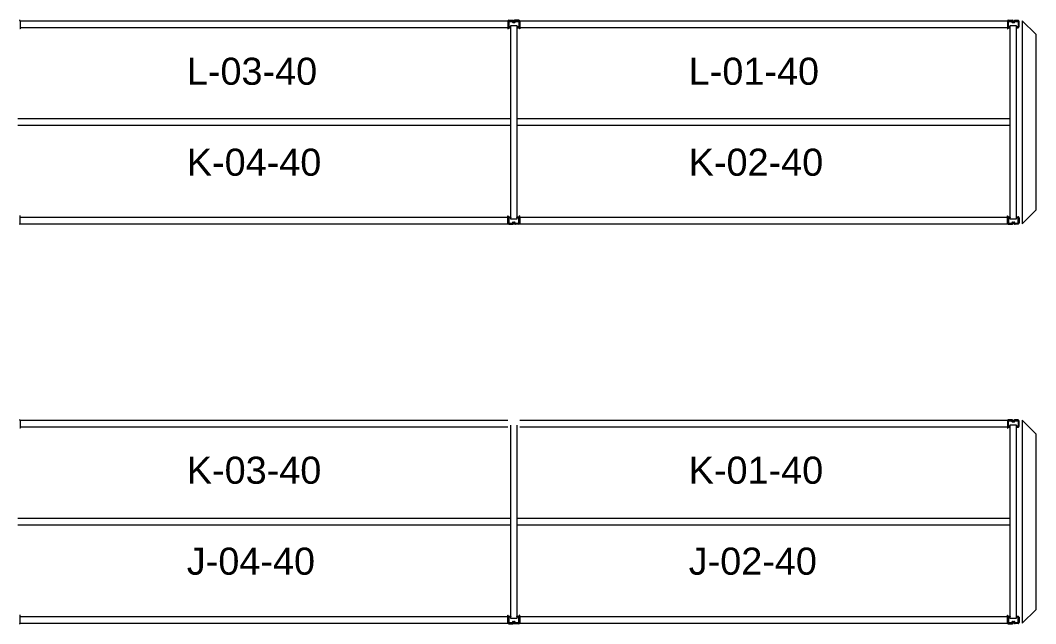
# Model space of a CAD drawing. Header units: inches. Extents: x 2743 to 10591, y -1604 to 5792.
# Drawn here: x 8731.9 to 9032, y 373.6 to 551.8 of the extents above; entities that cross this region are included whole.
import ezdxf

# ---------------------------------------------------------------- set-up
doc = ezdxf.new("R2010")
doc.units = ezdxf.units.IN
doc.header["$LTSCALE"] = 0.1875
doc.header["$MEASUREMENT"] = 0
for name, color, linetype, lineweight in [('22 Dimension', 7, 'Continuous', 5), ('32 Echelle', 160, 'Continuous', 15), ('33 Poutre', 30, 'Continuous', 15), ('37 Protection', 1, 'Continuous', 15)]:
    doc.layers.add(name, color=color, linetype=linetype, lineweight=lineweight)
doc.styles.add('arial', font='')
doc.styles.get('arial').set_extended_font_data('Arial')

msp = doc.modelspace()

# ---------------------------------------------------------------- hatches: boundary and pattern name
at = {"layer": '32 Echelle'}
for points in [[(8876.77285, 549.49574), (8876.77285, 549.68324), (8876.58535, 549.68324)], [(8876.77285, 549.49574), (8876.77285, 549.68324), (8876.58535, 549.68324)], [(8878.77285, 549.49574), (8878.77285, 549.68324), (8878.96035, 549.68324)], [(8878.77285, 549.49574), (8878.77285, 549.68324), (8878.96035, 549.68324)], [(9024.39785, 549.49574), (9024.39785, 549.68324), (9024.21035, 549.68324)], [(9026.39785, 549.49574), (9026.39785, 549.68324), (9026.58535, 549.68324)], [(8876.77285, 493.87074), (8876.77285, 493.68324), (8876.58535, 493.68324)], [(8876.77285, 493.87074), (8876.77285, 493.68324), (8876.58535, 493.68324)], [(8878.77285, 493.87074), (8878.77285, 493.68324), (8878.96035, 493.68324)], [(8878.77285, 493.87074), (8878.77285, 493.68324), (8878.96035, 493.68324)], [(9024.39785, 493.87074), (9024.39785, 493.68324), (9024.21035, 493.68324)], [(9026.39785, 493.87074), (9026.39785, 493.68324), (9026.58535, 493.68324)], [(9024.39785, 431.49574), (9024.39785, 431.68324), (9024.21035, 431.68324)], [(9026.39785, 431.49574), (9026.39785, 431.68324), (9026.58535, 431.68324)], [(8876.77285, 375.87074), (8876.77285, 375.68324), (8876.58535, 375.68324)], [(8876.77285, 375.87074), (8876.77285, 375.68324), (8876.58535, 375.68324)], [(8878.77285, 375.87074), (8878.77285, 375.68324), (8878.96035, 375.68324)], [(8878.77285, 375.87074), (8878.77285, 375.68324), (8878.96035, 375.68324)], [(9024.39785, 375.87074), (9024.39785, 375.68324), (9024.21035, 375.68324)], [(9026.39785, 375.87074), (9026.39785, 375.68324), (9026.58535, 375.68324)]]:
    msp.add_hatch(color=256, dxfattribs=at).paths.add_polyline_path(points)

# ---------------------------------------------------------------- linework, layer by layer
at = {"layer": '22 Dimension'}
for p, q in [((8876.77285, 522.68324), (8731.14785, 522.68324)), ((9024.39785, 522.68324), (8878.77285, 522.68324)), ((8876.77285, 520.68324), (8731.14785, 520.68324)), ((9024.39785, 520.68324), (8878.77285, 520.68324)), ((8876.77285, 404.68324), (8731.14785, 404.68324)), ((8876.77285, 402.68324), (8731.14785, 402.68324)), ((9024.39785, 404.68324), (8878.77285, 404.68324)), ((9024.39785, 402.68324), (8878.77285, 402.68324))]:
    msp.add_line(p, q, dxfattribs=at)
at = {"layer": '32 Echelle', "linetype": 'Continuous', "lineweight": 25}
for p, q in [((8876.14789, 551.49949), (8876.14789, 549.86699)), ((8876.14789, 551.49949), (8876.14789, 549.86699)), ((8876.23789, 549.86699), (8876.23789, 551.49949)), ((8876.23789, 549.86699), (8876.23789, 551.49949)), ((8877.26048, 551.68324), (8876.33164, 551.68324)), ((8877.26048, 551.68324), (8876.33164, 551.68324)), ((8876.33164, 551.59324), (8877.26048, 551.59324)), ((8876.33164, 551.59324), (8877.26048, 551.59324)), ((8876.74789, 549.77324), (8876.33164, 549.77324)), ((8876.74789, 549.77324), (8876.33164, 549.77324)), ((8876.33164, 549.68324), (8876.74789, 549.68324)), ((8876.33164, 549.68324), (8876.74789, 549.68324)), ((8876.74789, 549.68324), (8876.74789, 549.77324)), ((8876.74789, 549.68324), (8876.74789, 549.77324)), ((8877.35013, 551.5269), (8877.39404, 551.38326)), ((8877.35013, 551.5269), (8877.39404, 551.38326)), ((8877.48011, 551.40958), (8877.4362, 551.55321)), ((8877.48011, 551.40958), (8877.4362, 551.55321)), ((8877.97593, 551.34324), (8877.56976, 551.34324)), ((8877.97593, 551.34324), (8877.56976, 551.34324)), ((8877.56976, 551.25324), (8877.97593, 551.25324)), ((8877.56976, 551.25324), (8877.97593, 551.25324)), ((8878.10949, 551.55321), (8878.06558, 551.40958)), ((8878.10949, 551.55321), (8878.06558, 551.40958)), ((8878.15165, 551.38326), (8878.19556, 551.5269)), ((8878.15165, 551.38326), (8878.19556, 551.5269)), ((8879.21405, 551.68324), (8878.28522, 551.68324)), ((8879.21405, 551.68324), (8878.28522, 551.68324)), ((8878.28522, 551.59324), (8879.21405, 551.59324)), ((8878.28522, 551.59324), (8879.21405, 551.59324)), ((8879.21405, 549.77324), (8878.7978, 549.77324)), ((8878.7978, 549.77324), (8878.7978, 549.68324)), ((8879.21405, 549.77324), (8878.7978, 549.77324)), ((8878.7978, 549.77324), (8878.7978, 549.68324)), ((8878.7978, 549.68324), (8879.21405, 549.68324)), ((8878.7978, 549.68324), (8879.21405, 549.68324)), ((8879.3078, 551.49949), (8879.3078, 549.86699)), ((8879.3078, 551.49949), (8879.3078, 549.86699)), ((8879.3978, 549.86699), (8879.3978, 551.49949)), ((8879.3978, 549.86699), (8879.3978, 551.49949)), ((9023.77289, 551.49949), (9023.77289, 549.86699)), ((9023.86289, 549.86699), (9023.86289, 551.49949)), ((9024.88548, 551.68324), (9023.95664, 551.68324)), ((9023.95664, 551.59324), (9024.88548, 551.59324)), ((9024.37289, 549.77324), (9023.95664, 549.77324)), ((9023.95664, 549.68324), (9024.37289, 549.68324)), ((9024.37289, 549.68324), (9024.37289, 549.77324)), ((9024.97513, 551.5269), (9025.01904, 551.38326)), ((9025.10511, 551.40958), (9025.0612, 551.55321)), ((9025.60093, 551.34324), (9025.19476, 551.34324)), ((9025.19476, 551.25324), (9025.60093, 551.25324)), ((9025.73449, 551.55321), (9025.69058, 551.40958)), ((9025.77665, 551.38326), (9025.82056, 551.5269)), ((9026.83905, 551.68324), (9025.91022, 551.68324)), ((9025.91022, 551.59324), (9026.83905, 551.59324)), ((9026.83905, 549.77324), (9026.4228, 549.77324)), ((9026.4228, 549.77324), (9026.4228, 549.68324)), ((9026.4228, 549.68324), (9026.83905, 549.68324)), ((9026.9328, 551.49949), (9026.9328, 549.86699)), ((9027.0228, 549.86699), (9027.0228, 551.49949)), ((8876.14789, 491.86699), (8876.14789, 493.49949)), ((8876.14789, 491.86699), (8876.14789, 493.49949)), ((8876.23789, 493.49949), (8876.23789, 491.86699)), ((8876.23789, 493.49949), (8876.23789, 491.86699)), ((8876.33164, 493.68324), (8876.74789, 493.68324)), ((8876.33164, 493.68324), (8876.74789, 493.68324)), ((8876.74789, 493.59324), (8876.33164, 493.59324)), ((8876.74789, 493.59324), (8876.33164, 493.59324)), ((8876.74789, 493.68324), (8876.74789, 493.59324)), ((8876.74789, 493.68324), (8876.74789, 493.59324)), ((8878.7978, 493.68324), (8879.21405, 493.68324)), ((8878.7978, 493.59324), (8878.7978, 493.68324)), ((8878.7978, 493.68324), (8879.21405, 493.68324)), ((8878.7978, 493.59324), (8878.7978, 493.68324)), ((8879.21405, 493.59324), (8878.7978, 493.59324)), ((8879.21405, 493.59324), (8878.7978, 493.59324)), ((8879.3078, 491.86699), (8879.3078, 493.49949)), ((8879.3078, 491.86699), (8879.3078, 493.49949)), ((8879.3978, 493.49949), (8879.3978, 491.86699)), ((8879.3978, 493.49949), (8879.3978, 491.86699)), ((9023.77289, 491.86699), (9023.77289, 493.49949)), ((9023.86289, 493.49949), (9023.86289, 491.86699)), ((9023.95664, 493.68324), (9024.37289, 493.68324)), ((9024.37289, 493.59324), (9023.95664, 493.59324)), ((9024.37289, 493.68324), (9024.37289, 493.59324)), ((9026.4228, 493.68324), (9026.83905, 493.68324)), ((9026.4228, 493.59324), (9026.4228, 493.68324)), ((9026.83905, 493.59324), (9026.4228, 493.59324)), ((9026.9328, 491.86699), (9026.9328, 493.49949)), ((9027.0228, 493.49949), (9027.0228, 491.86699)), ((8876.33164, 491.77324), (8877.26048, 491.77324)), ((8876.33164, 491.77324), (8877.26048, 491.77324)), ((8877.26048, 491.68324), (8876.33164, 491.68324)), ((8877.26048, 491.68324), (8876.33164, 491.68324)), ((8877.35013, 491.83958), (8877.39404, 491.98321)), ((8877.35013, 491.83958), (8877.39404, 491.98321)), ((8877.48011, 491.9569), (8877.4362, 491.81326)), ((8877.48011, 491.9569), (8877.4362, 491.81326)), ((8877.56976, 492.11324), (8877.97593, 492.11324)), ((8877.56976, 492.11324), (8877.97593, 492.11324)), ((8877.97593, 492.02324), (8877.56976, 492.02324)), ((8877.97593, 492.02324), (8877.56976, 492.02324)), ((8878.10949, 491.81326), (8878.06558, 491.9569)), ((8878.10949, 491.81326), (8878.06558, 491.9569)), ((8878.15165, 491.98321), (8878.19556, 491.83958)), ((8878.15165, 491.98321), (8878.19556, 491.83958)), ((8878.28522, 491.77324), (8879.21405, 491.77324)), ((8878.28522, 491.77324), (8879.21405, 491.77324)), ((8879.21405, 491.68324), (8878.28522, 491.68324)), ((8879.21405, 491.68324), (8878.28522, 491.68324)), ((9023.95664, 491.77324), (9024.88548, 491.77324)), ((9024.88548, 491.68324), (9023.95664, 491.68324)), ((9024.97513, 491.83958), (9025.01904, 491.98321)), ((9025.10511, 491.9569), (9025.0612, 491.81326)), ((9025.19476, 492.11324), (9025.60093, 492.11324)), ((9025.60093, 492.02324), (9025.19476, 492.02324)), ((9025.73449, 491.81326), (9025.69058, 491.9569)), ((9025.77665, 491.98321), (9025.82056, 491.83958)), ((9025.91022, 491.77324), (9026.83905, 491.77324)), ((9026.83905, 491.68324), (9025.91022, 491.68324)), ((9023.77289, 433.49949), (9023.77289, 431.86699)), ((9023.86289, 431.86699), (9023.86289, 433.49949)), ((9024.88548, 433.68324), (9023.95664, 433.68324)), ((9023.95664, 433.59324), (9024.88548, 433.59324)), ((9024.97513, 433.5269), (9025.01904, 433.38326)), ((9025.10511, 433.40958), (9025.0612, 433.55321)), ((9025.60093, 433.34324), (9025.19476, 433.34324)), ((9025.19476, 433.25324), (9025.60093, 433.25324)), ((9025.73449, 433.55321), (9025.69058, 433.40958)), ((9025.77665, 433.38326), (9025.82056, 433.5269)), ((9026.83905, 433.68324), (9025.91022, 433.68324)), ((9025.91022, 433.59324), (9026.83905, 433.59324)), ((9026.9328, 433.49949), (9026.9328, 431.86699)), ((9027.0228, 431.86699), (9027.0228, 433.49949)), ((9024.37289, 431.77324), (9023.95664, 431.77324)), ((9023.95664, 431.68324), (9024.37289, 431.68324)), ((9024.37289, 431.68324), (9024.37289, 431.77324)), ((9026.83905, 431.77324), (9026.4228, 431.77324)), ((9026.4228, 431.77324), (9026.4228, 431.68324)), ((9026.4228, 431.68324), (9026.83905, 431.68324)), ((8876.14789, 373.86699), (8876.14789, 375.49949)), ((8876.14789, 373.86699), (8876.14789, 375.49949)), ((8876.23789, 375.49949), (8876.23789, 373.86699)), ((8876.23789, 375.49949), (8876.23789, 373.86699)), ((8876.33164, 375.68324), (8876.74789, 375.68324)), ((8876.33164, 375.68324), (8876.74789, 375.68324)), ((8876.74789, 375.59324), (8876.33164, 375.59324)), ((8876.74789, 375.59324), (8876.33164, 375.59324)), ((8876.74789, 375.68324), (8876.74789, 375.59324)), ((8876.74789, 375.68324), (8876.74789, 375.59324)), ((8878.7978, 375.68324), (8879.21405, 375.68324)), ((8878.7978, 375.59324), (8878.7978, 375.68324)), ((8878.7978, 375.68324), (8879.21405, 375.68324)), ((8878.7978, 375.59324), (8878.7978, 375.68324)), ((8879.21405, 375.59324), (8878.7978, 375.59324)), ((8879.21405, 375.59324), (8878.7978, 375.59324)), ((8879.3078, 373.86699), (8879.3078, 375.49949)), ((8879.3078, 373.86699), (8879.3078, 375.49949)), ((8879.3978, 375.49949), (8879.3978, 373.86699)), ((8879.3978, 375.49949), (8879.3978, 373.86699)), ((9023.77289, 373.86699), (9023.77289, 375.49949)), ((9023.86289, 375.49949), (9023.86289, 373.86699)), ((9023.95664, 375.68324), (9024.37289, 375.68324)), ((9024.37289, 375.59324), (9023.95664, 375.59324)), ((9024.37289, 375.68324), (9024.37289, 375.59324)), ((9026.4228, 375.68324), (9026.83905, 375.68324)), ((9026.4228, 375.59324), (9026.4228, 375.68324)), ((9026.83905, 375.59324), (9026.4228, 375.59324)), ((9026.9328, 373.86699), (9026.9328, 375.49949)), ((9027.0228, 375.49949), (9027.0228, 373.86699)), ((8876.33164, 373.77324), (8877.26048, 373.77324)), ((8876.33164, 373.77324), (8877.26048, 373.77324)), ((8877.26048, 373.68324), (8876.33164, 373.68324)), ((8877.26048, 373.68324), (8876.33164, 373.68324)), ((8877.35013, 373.83958), (8877.39404, 373.98321)), ((8877.35013, 373.83958), (8877.39404, 373.98321)), ((8877.48011, 373.9569), (8877.4362, 373.81326)), ((8877.48011, 373.9569), (8877.4362, 373.81326)), ((8877.56976, 374.11324), (8877.97593, 374.11324)), ((8877.56976, 374.11324), (8877.97593, 374.11324)), ((8877.97593, 374.02324), (8877.56976, 374.02324)), ((8877.97593, 374.02324), (8877.56976, 374.02324)), ((8878.10949, 373.81326), (8878.06558, 373.9569)), ((8878.10949, 373.81326), (8878.06558, 373.9569)), ((8878.15165, 373.98321), (8878.19556, 373.83958)), ((8878.15165, 373.98321), (8878.19556, 373.83958)), ((8878.28522, 373.77324), (8879.21405, 373.77324)), ((8878.28522, 373.77324), (8879.21405, 373.77324)), ((8879.21405, 373.68324), (8878.28522, 373.68324)), ((8879.21405, 373.68324), (8878.28522, 373.68324)), ((9023.95664, 373.77324), (9024.88548, 373.77324)), ((9024.88548, 373.68324), (9023.95664, 373.68324)), ((9024.97513, 373.83958), (9025.01904, 373.98321)), ((9025.10511, 373.9569), (9025.0612, 373.81326)), ((9025.19476, 374.11324), (9025.60093, 374.11324)), ((9025.60093, 374.02324), (9025.19476, 374.02324)), ((9025.73449, 373.81326), (9025.69058, 373.9569)), ((9025.77665, 373.98321), (9025.82056, 373.83958)), ((9025.91022, 373.77324), (9026.83905, 373.77324)), ((9026.83905, 373.68324), (9025.91022, 373.68324))]:
    msp.add_line(p, q, dxfattribs=at)
at = {"layer": '32 Echelle'}
for p, q in [((8876.77285, 549.68324), (8876.58535, 549.68324)), ((8876.77285, 549.49574), (8876.58535, 549.68324)), ((8876.77285, 549.68324), (8876.58535, 549.68324)), ((8876.77285, 549.49574), (8876.58535, 549.68324)), ((8878.77285, 550.18324), (8876.77285, 550.18324)), ((8876.77285, 550.18324), (8876.77285, 493.18324)), ((8878.77285, 550.18324), (8876.77285, 550.18324)), ((8876.77285, 550.18324), (8876.77285, 493.18324)), ((8876.77285, 549.49574), (8876.77285, 549.68324)), ((8876.77285, 549.49574), (8876.77285, 549.68324)), ((8878.77285, 493.18324), (8878.77285, 550.18324)), ((8878.77285, 493.18324), (8878.77285, 550.18324)), ((8878.77285, 549.68324), (8878.96035, 549.68324)), ((8878.77285, 549.49574), (8878.77285, 549.68324)), ((8878.77285, 549.49574), (8878.96035, 549.68324)), ((8878.77285, 549.68324), (8878.96035, 549.68324)), ((8878.77285, 549.49574), (8878.77285, 549.68324)), ((8878.77285, 549.49574), (8878.96035, 549.68324)), ((9024.39785, 549.68324), (9024.21035, 549.68324)), ((9024.39785, 549.49574), (9024.21035, 549.68324)), ((9026.39785, 550.18324), (9024.39785, 550.18324)), ((9024.39785, 550.18324), (9024.39785, 493.18324)), ((9024.39785, 549.49574), (9024.39785, 549.68324)), ((9026.39785, 493.18324), (9026.39785, 550.18324)), ((9026.39785, 549.68324), (9026.58535, 549.68324)), ((9026.39785, 549.49574), (9026.39785, 549.68324)), ((9026.39785, 549.49574), (9026.58535, 549.68324)), ((8876.77285, 493.87074), (8876.58535, 493.68324)), ((8876.77285, 493.87074), (8876.58535, 493.68324)), ((8876.77285, 493.68324), (8876.58535, 493.68324)), ((8876.77285, 493.68324), (8876.58535, 493.68324)), ((8876.77285, 493.87074), (8876.77285, 493.68324)), ((8876.77285, 493.87074), (8876.77285, 493.68324)), ((8876.77285, 493.18324), (8878.77285, 493.18324)), ((8876.77285, 493.18324), (8878.77285, 493.18324)), ((8878.77285, 493.87074), (8878.77285, 493.68324)), ((8878.77285, 493.87074), (8878.96035, 493.68324)), ((8878.77285, 493.87074), (8878.77285, 493.68324)), ((8878.77285, 493.87074), (8878.96035, 493.68324)), ((8878.77285, 493.68324), (8878.96035, 493.68324)), ((8878.77285, 493.68324), (8878.96035, 493.68324)), ((9024.39785, 493.87074), (9024.21035, 493.68324)), ((9024.39785, 493.68324), (9024.21035, 493.68324)), ((9024.39785, 493.87074), (9024.39785, 493.68324)), ((9024.39785, 493.18324), (9026.39785, 493.18324)), ((9026.39785, 493.87074), (9026.39785, 493.68324)), ((9026.39785, 493.87074), (9026.58535, 493.68324)), ((9026.39785, 493.68324), (9026.58535, 493.68324)), ((8876.77285, 432.18324), (8876.77285, 375.18324)), ((8876.77285, 432.18324), (8876.77285, 375.18324)), ((8878.77285, 375.18324), (8878.77285, 432.18324)), ((8878.77285, 375.18324), (8878.77285, 432.18324)), ((9024.39785, 431.68324), (9024.21035, 431.68324)), ((9024.39785, 431.49574), (9024.21035, 431.68324)), ((9026.39785, 432.18324), (9024.39785, 432.18324)), ((9024.39785, 432.18324), (9024.39785, 375.18324)), ((9024.39785, 431.49574), (9024.39785, 431.68324)), ((9026.39785, 375.18324), (9026.39785, 432.18324)), ((9026.39785, 431.68324), (9026.58535, 431.68324)), ((9026.39785, 431.49574), (9026.39785, 431.68324)), ((9026.39785, 431.49574), (9026.58535, 431.68324)), ((8876.77285, 375.87074), (8876.58535, 375.68324)), ((8876.77285, 375.87074), (8876.58535, 375.68324)), ((8876.77285, 375.68324), (8876.58535, 375.68324)), ((8876.77285, 375.68324), (8876.58535, 375.68324)), ((8876.77285, 375.87074), (8876.77285, 375.68324)), ((8876.77285, 375.87074), (8876.77285, 375.68324)), ((8876.77285, 375.18324), (8878.77285, 375.18324)), ((8876.77285, 375.18324), (8878.77285, 375.18324)), ((8878.77285, 375.87074), (8878.77285, 375.68324)), ((8878.77285, 375.87074), (8878.96035, 375.68324)), ((8878.77285, 375.87074), (8878.77285, 375.68324)), ((8878.77285, 375.87074), (8878.96035, 375.68324)), ((8878.77285, 375.68324), (8878.96035, 375.68324)), ((8878.77285, 375.68324), (8878.96035, 375.68324)), ((9024.39785, 375.87074), (9024.21035, 375.68324)), ((9024.39785, 375.68324), (9024.21035, 375.68324)), ((9024.39785, 375.87074), (9024.39785, 375.68324)), ((9024.39785, 375.18324), (9026.39785, 375.18324)), ((9026.39785, 375.87074), (9026.39785, 375.68324)), ((9026.39785, 375.87074), (9026.58535, 375.68324)), ((9026.39785, 375.68324), (9026.58535, 375.68324))]:
    msp.add_line(p, q, dxfattribs=at)
at = {"layer": '32 Echelle', "linetype": 'Continuous', "lineweight": 25}
for centre, radius, start, end in [((8876.33164, 551.49949), 0.18375, 90, 180), ((8876.33164, 551.49949), 0.18375, 90, 180), ((8876.33164, 549.86699), 0.18375, 180, 270), ((8876.33164, 549.86699), 0.18375, 180, 270), ((8876.33164, 551.49949), 0.09375, 90, 180), ((8876.33164, 551.49949), 0.09375, 90, 180), ((8876.33164, 549.86699), 0.09375, 180, 270), ((8876.33164, 549.86699), 0.09375, 180, 270), ((8877.26048, 551.49949), 0.18375, 17, 90), ((8877.26048, 551.49949), 0.18375, 17, 90), ((8877.26048, 551.49949), 0.09375, 17, 90), ((8877.26048, 551.49949), 0.09375, 17, 90), ((8877.56976, 551.43699), 0.18375, 197, 270), ((8877.56976, 551.43699), 0.18375, 197, 270), ((8877.56976, 551.43699), 0.09375, 197, 270), ((8877.56976, 551.43699), 0.09375, 197, 270), ((8877.97593, 551.43699), 0.09375, 270, 343), ((8877.97593, 551.43699), 0.09375, 270, 343), ((8877.97593, 551.43699), 0.18375, 270, 343), ((8877.97593, 551.43699), 0.18375, 270, 343), ((8878.28522, 551.49949), 0.18375, 90, 163), ((8878.28522, 551.49949), 0.18375, 90, 163), ((8878.28522, 551.49949), 0.09375, 90, 163), ((8878.28522, 551.49949), 0.09375, 90, 163), ((8879.21405, 551.49949), 0.18375, 0, 90), ((8879.21405, 551.49949), 0.18375, 0, 90), ((8879.21405, 551.49949), 0.09375, 0, 90), ((8879.21405, 551.49949), 0.09375, 0, 90), ((8879.21405, 549.86699), 0.09375, 270, 0), ((8879.21405, 549.86699), 0.18375, 270, 0), ((8879.21405, 549.86699), 0.09375, 270, 0), ((8879.21405, 549.86699), 0.18375, 270, 0), ((9023.95664, 551.49949), 0.18375, 90, 180), ((9023.95664, 549.86699), 0.18375, 180, 270), ((9023.95664, 551.49949), 0.09375, 90, 180), ((9023.95664, 549.86699), 0.09375, 180, 270), ((9024.88548, 551.49949), 0.18375, 17, 90), ((9024.88548, 551.49949), 0.09375, 17, 90), ((9025.19476, 551.43699), 0.18375, 197, 270), ((9025.19476, 551.43699), 0.09375, 197, 270), ((9025.60093, 551.43699), 0.09375, 270, 343), ((9025.60093, 551.43699), 0.18375, 270, 343), ((9025.91022, 551.49949), 0.18375, 90, 163), ((9025.91022, 551.49949), 0.09375, 90, 163), ((9026.83905, 551.49949), 0.18375, 0, 90), ((9026.83905, 551.49949), 0.09375, 0, 90), ((9026.83905, 549.86699), 0.09375, 270, 0), ((9026.83905, 549.86699), 0.18375, 270, 0), ((8876.33164, 493.49949), 0.18375, 90, 180), ((8876.33164, 493.49949), 0.18375, 90, 180), ((8876.33164, 493.49949), 0.09375, 90, 180), ((8876.33164, 493.49949), 0.09375, 90, 180), ((8879.21405, 493.49949), 0.18375, 0, 90), ((8879.21405, 493.49949), 0.18375, 0, 90), ((8879.21405, 493.49949), 0.09375, 0, 90), ((8879.21405, 493.49949), 0.09375, 0, 90), ((9023.95664, 493.49949), 0.18375, 90, 180), ((9023.95664, 493.49949), 0.09375, 90, 180), ((9026.83905, 493.49949), 0.18375, 0, 90), ((9026.83905, 493.49949), 0.09375, 0, 90), ((8876.33164, 491.86699), 0.18375, 180, 270), ((8876.33164, 491.86699), 0.18375, 180, 270), ((8876.33164, 491.86699), 0.09375, 180, 270), ((8876.33164, 491.86699), 0.09375, 180, 270), ((8877.26048, 491.86699), 0.09375, 270, 343), ((8877.26048, 491.86699), 0.09375, 270, 343), ((8877.26048, 491.86699), 0.18375, 270, 343), ((8877.26048, 491.86699), 0.18375, 270, 343), ((8877.56976, 491.92949), 0.18375, 90, 163), ((8877.56976, 491.92949), 0.18375, 90, 163), ((8877.56976, 491.92949), 0.09375, 90, 163), ((8877.56976, 491.92949), 0.09375, 90, 163), ((8877.97593, 491.92949), 0.18375, 17, 90), ((8877.97593, 491.92949), 0.18375, 17, 90), ((8877.97593, 491.92949), 0.09375, 17, 90), ((8877.97593, 491.92949), 0.09375, 17, 90), ((8878.28522, 491.86699), 0.18375, 197, 270), ((8878.28522, 491.86699), 0.18375, 197, 270), ((8878.28522, 491.86699), 0.09375, 197, 270), ((8878.28522, 491.86699), 0.09375, 197, 270), ((8879.21405, 491.86699), 0.09375, 270, 0), ((8879.21405, 491.86699), 0.18375, 270, 0), ((8879.21405, 491.86699), 0.09375, 270, 0), ((8879.21405, 491.86699), 0.18375, 270, 0), ((9023.95664, 491.86699), 0.18375, 180, 270), ((9023.95664, 491.86699), 0.09375, 180, 270), ((9024.88548, 491.86699), 0.09375, 270, 343), ((9024.88548, 491.86699), 0.18375, 270, 343), ((9025.19476, 491.92949), 0.18375, 90, 163), ((9025.19476, 491.92949), 0.09375, 90, 163), ((9025.60093, 491.92949), 0.18375, 17, 90), ((9025.60093, 491.92949), 0.09375, 17, 90), ((9025.91022, 491.86699), 0.18375, 197, 270), ((9025.91022, 491.86699), 0.09375, 197, 270), ((9026.83905, 491.86699), 0.09375, 270, 0), ((9026.83905, 491.86699), 0.18375, 270, 0), ((9023.95664, 433.49949), 0.18375, 90, 180), ((9023.95664, 433.49949), 0.09375, 90, 180), ((9024.88548, 433.49949), 0.18375, 17, 90), ((9024.88548, 433.49949), 0.09375, 17, 90), ((9025.19476, 433.43699), 0.18375, 197, 270), ((9025.19476, 433.43699), 0.09375, 197, 270), ((9025.60093, 433.43699), 0.09375, 270, 343), ((9025.60093, 433.43699), 0.18375, 270, 343), ((9025.91022, 433.49949), 0.18375, 90, 163), ((9025.91022, 433.49949), 0.09375, 90, 163), ((9026.83905, 433.49949), 0.18375, 0, 90), ((9026.83905, 433.49949), 0.09375, 0, 90), ((9023.95664, 431.86699), 0.18375, 180, 270), ((9023.95664, 431.86699), 0.09375, 180, 270), ((9026.83905, 431.86699), 0.09375, 270, 0), ((9026.83905, 431.86699), 0.18375, 270, 0), ((8876.33164, 375.49949), 0.18375, 90, 180), ((8876.33164, 375.49949), 0.18375, 90, 180), ((8876.33164, 375.49949), 0.09375, 90, 180), ((8876.33164, 375.49949), 0.09375, 90, 180), ((8879.21405, 375.49949), 0.18375, 0, 90), ((8879.21405, 375.49949), 0.18375, 0, 90), ((8879.21405, 375.49949), 0.09375, 0, 90), ((8879.21405, 375.49949), 0.09375, 0, 90), ((9023.95664, 375.49949), 0.18375, 90, 180), ((9023.95664, 375.49949), 0.09375, 90, 180), ((9026.83905, 375.49949), 0.18375, 0, 90), ((9026.83905, 375.49949), 0.09375, 0, 90), ((8876.33164, 373.86699), 0.18375, 180, 270), ((8876.33164, 373.86699), 0.18375, 180, 270), ((8876.33164, 373.86699), 0.09375, 180, 270), ((8876.33164, 373.86699), 0.09375, 180, 270), ((8877.26048, 373.86699), 0.09375, 270, 343), ((8877.26048, 373.86699), 0.09375, 270, 343), ((8877.26048, 373.86699), 0.18375, 270, 343), ((8877.26048, 373.86699), 0.18375, 270, 343), ((8877.56976, 373.92949), 0.18375, 90, 163), ((8877.56976, 373.92949), 0.18375, 90, 163), ((8877.56976, 373.92949), 0.09375, 90, 163), ((8877.56976, 373.92949), 0.09375, 90, 163), ((8877.97593, 373.92949), 0.18375, 17, 90), ((8877.97593, 373.92949), 0.18375, 17, 90), ((8877.97593, 373.92949), 0.09375, 17, 90), ((8877.97593, 373.92949), 0.09375, 17, 90), ((8878.28522, 373.86699), 0.18375, 197, 270), ((8878.28522, 373.86699), 0.18375, 197, 270), ((8878.28522, 373.86699), 0.09375, 197, 270), ((8878.28522, 373.86699), 0.09375, 197, 270), ((8879.21405, 373.86699), 0.09375, 270, 0), ((8879.21405, 373.86699), 0.18375, 270, 0), ((8879.21405, 373.86699), 0.09375, 270, 0), ((8879.21405, 373.86699), 0.18375, 270, 0), ((9023.95664, 373.86699), 0.18375, 180, 270), ((9023.95664, 373.86699), 0.09375, 180, 270), ((9024.88548, 373.86699), 0.09375, 270, 343), ((9024.88548, 373.86699), 0.18375, 270, 343), ((9025.19476, 373.92949), 0.18375, 90, 163), ((9025.19476, 373.92949), 0.09375, 90, 163), ((9025.60093, 373.92949), 0.18375, 17, 90), ((9025.60093, 373.92949), 0.09375, 17, 90), ((9025.91022, 373.86699), 0.18375, 197, 270), ((9025.91022, 373.86699), 0.09375, 197, 270), ((9026.83905, 373.86699), 0.09375, 270, 0), ((9026.83905, 373.86699), 0.18375, 270, 0)]:
    msp.add_arc(centre, radius, start, end, dxfattribs=at)
at = {"layer": '33 Poutre'}
for p, q in [((8731.89785, 549.30224), (8731.77885, 549.30224)), ((8731.89785, 551.68324), (8876.02285, 551.68324)), ((8731.89785, 551.68324), (8731.89785, 549.68324)), ((8731.89785, 551.55824), (8731.89785, 549.30224)), ((8731.89785, 549.68324), (8876.02285, 549.68324)), ((8876.02285, 551.68324), (8876.02285, 549.68324)), ((8876.02285, 551.55824), (8876.02285, 549.30224)), ((8876.02285, 549.30224), (8876.14185, 549.30224)), ((8876.14185, 551.55824), (8876.14185, 549.30224)), ((8876.26685, 551.80224), (8877.52885, 551.80224)), ((8877.52885, 551.68324), (8876.26685, 551.68324)), ((8877.65385, 551.34324), (8877.65385, 551.55824)), ((8877.65385, 551.34324), (8877.77285, 551.34324)), ((8877.77285, 551.34324), (8877.77285, 551.55824)), ((8877.77285, 551.34324), (8877.77285, 551.55824)), ((8877.89185, 551.34324), (8877.77285, 551.34324)), ((8877.89185, 551.34324), (8877.89185, 551.55824)), ((8879.27885, 551.80224), (8878.01685, 551.80224)), ((8878.01685, 551.68324), (8879.27885, 551.68324)), ((8879.40385, 551.55824), (8879.40385, 549.30224)), ((8879.52285, 549.30224), (8879.40385, 549.30224)), ((8879.52285, 551.68324), (9023.64785, 551.68324)), ((8879.52285, 551.68324), (8879.52285, 549.68324)), ((8879.52285, 551.55824), (8879.52285, 549.30224)), ((8879.52285, 549.68324), (9023.64785, 549.68324)), ((9023.64785, 551.68324), (9023.64785, 549.68324)), ((9023.64785, 551.55824), (9023.64785, 549.30224)), ((9023.64785, 549.30224), (9023.76685, 549.30224)), ((9023.76685, 551.55824), (9023.76685, 549.30224)), ((9023.89185, 551.80224), (9025.15385, 551.80224)), ((9025.15385, 551.68324), (9023.89185, 551.68324)), ((9025.27885, 551.34324), (9025.27885, 551.55824)), ((9025.27885, 551.34324), (9025.39785, 551.34324)), ((9025.39785, 551.34324), (9025.39785, 551.55824)), ((8731.89785, 494.06424), (8731.77885, 494.06424)), ((8731.89785, 491.80824), (8731.89785, 494.06424)), ((8731.89785, 493.68324), (8876.02285, 493.68324)), ((8731.89785, 491.68324), (8731.89785, 493.68324)), ((8876.02285, 491.80824), (8876.02285, 494.06424)), ((8876.02285, 494.06424), (8876.14185, 494.06424)), ((8876.02285, 491.68324), (8876.02285, 493.68324)), ((8876.14185, 491.80824), (8876.14185, 494.06424)), ((8879.52285, 494.06424), (8879.40385, 494.06424)), ((8879.40385, 491.80824), (8879.40385, 494.06424)), ((8879.52285, 491.80824), (8879.52285, 494.06424)), ((8879.52285, 493.68324), (9023.64785, 493.68324)), ((8879.52285, 491.68324), (8879.52285, 493.68324)), ((9023.64785, 491.80824), (9023.64785, 494.06424)), ((9023.64785, 494.06424), (9023.76685, 494.06424)), ((9023.64785, 491.68324), (9023.64785, 493.68324)), ((9023.76685, 491.80824), (9023.76685, 494.06424)), ((8731.89785, 491.68324), (8876.02285, 491.68324)), ((8877.52885, 491.68324), (8876.26685, 491.68324)), ((8876.26685, 491.56424), (8877.52885, 491.56424)), ((8877.65385, 492.02324), (8877.65385, 491.80824)), ((8877.65385, 492.02324), (8877.77285, 492.02324)), ((8877.77285, 492.02324), (8877.77285, 491.80824)), ((8877.77285, 492.02324), (8877.77285, 491.80824)), ((8877.89185, 492.02324), (8877.77285, 492.02324)), ((8877.89185, 492.02324), (8877.89185, 491.80824)), ((8878.01685, 491.68324), (8879.27885, 491.68324)), ((8879.27885, 491.56424), (8878.01685, 491.56424)), ((8879.52285, 491.68324), (9023.64785, 491.68324)), ((9025.15385, 491.68324), (9023.89185, 491.68324)), ((9023.89185, 491.56424), (9025.15385, 491.56424)), ((9025.27885, 492.02324), (9025.27885, 491.80824)), ((9025.27885, 492.02324), (9025.39785, 492.02324)), ((9025.39785, 492.02324), (9025.39785, 491.80824)), ((8731.89785, 433.68324), (8876.02285, 433.68324)), ((8731.89785, 433.68324), (8731.89785, 431.68324)), ((8731.89785, 433.55824), (8731.89785, 431.30224)), ((8879.52285, 433.68324), (9023.64785, 433.68324)), ((9023.64785, 433.68324), (9023.64785, 431.68324)), ((9023.64785, 433.55824), (9023.64785, 431.30224)), ((9023.76685, 433.55824), (9023.76685, 431.30224)), ((9023.89185, 433.80224), (9025.15385, 433.80224)), ((9025.15385, 433.68324), (9023.89185, 433.68324)), ((9025.27885, 433.34324), (9025.27885, 433.55824)), ((9025.27885, 433.34324), (9025.39785, 433.34324)), ((9025.39785, 433.34324), (9025.39785, 433.55824)), ((8731.89785, 431.30224), (8731.77885, 431.30224)), ((8731.89785, 431.68324), (8876.02285, 431.68324)), ((8879.52285, 431.68324), (9023.64785, 431.68324)), ((9023.64785, 431.30224), (9023.76685, 431.30224)), ((8731.89785, 376.06424), (8731.77885, 376.06424)), ((8731.89785, 373.80824), (8731.89785, 376.06424)), ((8731.89785, 375.68324), (8876.02285, 375.68324)), ((8731.89785, 373.68324), (8731.89785, 375.68324)), ((8876.02285, 373.80824), (8876.02285, 376.06424)), ((8876.02285, 376.06424), (8876.14185, 376.06424)), ((8876.02285, 373.68324), (8876.02285, 375.68324)), ((8876.14185, 373.80824), (8876.14185, 376.06424)), ((8879.52285, 376.06424), (8879.40385, 376.06424)), ((8879.40385, 373.80824), (8879.40385, 376.06424)), ((8879.52285, 373.80824), (8879.52285, 376.06424)), ((8879.52285, 375.68324), (9023.64785, 375.68324)), ((8879.52285, 373.68324), (8879.52285, 375.68324)), ((9023.64785, 373.80824), (9023.64785, 376.06424)), ((9023.64785, 376.06424), (9023.76685, 376.06424)), ((9023.64785, 373.68324), (9023.64785, 375.68324)), ((9023.76685, 373.80824), (9023.76685, 376.06424)), ((8731.89785, 373.68324), (8876.02285, 373.68324)), ((8877.52885, 373.68324), (8876.26685, 373.68324)), ((8876.26685, 373.56424), (8877.52885, 373.56424)), ((8877.65385, 374.02324), (8877.65385, 373.80824)), ((8877.65385, 374.02324), (8877.77285, 374.02324)), ((8877.77285, 374.02324), (8877.77285, 373.80824)), ((8877.77285, 374.02324), (8877.77285, 373.80824)), ((8877.89185, 374.02324), (8877.77285, 374.02324)), ((8877.89185, 374.02324), (8877.89185, 373.80824)), ((8878.01685, 373.68324), (8879.27885, 373.68324)), ((8879.27885, 373.56424), (8878.01685, 373.56424)), ((8879.52285, 373.68324), (9023.64785, 373.68324)), ((9025.15385, 373.68324), (9023.89185, 373.68324)), ((9023.89185, 373.56424), (9025.15385, 373.56424)), ((9025.27885, 374.02324), (9025.27885, 373.80824)), ((9025.27885, 374.02324), (9025.39785, 374.02324)), ((9025.39785, 374.02324), (9025.39785, 373.80824))]:
    msp.add_line(p, q, dxfattribs=at)
for centre, radius, start, end in [((8731.65385, 551.55824), 0.244, 0, 90), ((8876.26685, 551.55824), 0.244, 90, 180), ((8876.26685, 551.55824), 0.125, 90, 180), ((8877.52885, 551.55824), 0.244, 0, 90), ((8877.52885, 551.55824), 0.125, 0, 90), ((8878.01685, 551.55824), 0.244, 90, 180), ((8878.01685, 551.55824), 0.125, 90, 180), ((8879.27885, 551.55824), 0.244, 0, 90), ((8879.27885, 551.55824), 0.125, 0, 90), ((9023.89185, 551.55824), 0.244, 90, 180), ((9023.89185, 551.55824), 0.125, 90, 180), ((9025.15385, 551.55824), 0.244, 0, 90), ((9025.15385, 551.55824), 0.125, 0, 90), ((8731.65385, 491.80824), 0.244, 270, 0), ((8876.26685, 491.80824), 0.244, 180, 270), ((8876.26685, 491.80824), 0.125, 180, 270), ((8877.52885, 491.80824), 0.125, 270, 0), ((8877.52885, 491.80824), 0.244, 270, 0), ((8878.01685, 491.80824), 0.244, 180, 270), ((8878.01685, 491.80824), 0.125, 180, 270), ((8879.27885, 491.80824), 0.244, 270, 0), ((8879.27885, 491.80824), 0.125, 270, 0), ((9023.89185, 491.80824), 0.244, 180, 270), ((9023.89185, 491.80824), 0.125, 180, 270), ((9025.15385, 491.80824), 0.125, 270, 0), ((9025.15385, 491.80824), 0.244, 270, 0), ((8731.65385, 433.55824), 0.244, 0, 90), ((9023.89185, 433.55824), 0.244, 90, 180), ((9023.89185, 433.55824), 0.125, 90, 180), ((9025.15385, 433.55824), 0.244, 0, 90), ((9025.15385, 433.55824), 0.125, 0, 90), ((8731.65385, 373.80824), 0.244, 270, 0), ((8876.26685, 373.80824), 0.244, 180, 270), ((8876.26685, 373.80824), 0.125, 180, 270), ((8877.52885, 373.80824), 0.125, 270, 0), ((8877.52885, 373.80824), 0.244, 270, 0), ((8878.01685, 373.80824), 0.244, 180, 270), ((8878.01685, 373.80824), 0.125, 180, 270), ((8879.27885, 373.80824), 0.244, 270, 0), ((8879.27885, 373.80824), 0.125, 270, 0), ((9023.89185, 373.80824), 0.244, 180, 270), ((9023.89185, 373.80824), 0.125, 180, 270), ((9025.15385, 373.80824), 0.125, 270, 0), ((9025.15385, 373.80824), 0.244, 270, 0)]:
    msp.add_arc(centre, radius, start, end, dxfattribs=at)
at = {"layer": '37 Protection'}
for p, q in [((9028.0228, 551.68324), (9028.0228, 491.68324)), ((9028.0228, 551.68324), (9032.0228, 547.68324)), ((9032.0228, 547.68324), (9032.0228, 495.68324)), ((9028.0228, 491.68324), (9032.0228, 495.68324)), ((9028.0228, 433.68324), (9028.0228, 373.68324)), ((9028.0228, 433.68324), (9032.0228, 429.68324)), ((9032.0228, 429.68324), (9032.0228, 377.68324)), ((9028.0228, 373.68324), (9032.0228, 377.68324))]:
    msp.add_line(p, q, dxfattribs=at)

# ---------------------------------------------------------------- texts
at = {"layer": '22 Dimension', "char_height": 8, "attachment_point": 1, "style": 'arial'}
for s, insert in [('{\\fArial Unicode MS|b0|i0|c0|p2;\\C8;L-03-40}', (8781.11803, 540.75879)), ('{\\fArial Unicode MS|b0|i0|c0|p2;\\C8;L-01-40}', (8929.46691, 540.75879)), ('{\\fArial Unicode MS|b0|i0|c0|p2;\\C8;K-04-40}', (8781.11803, 513.88625)), ('{\\fArial Unicode MS|b0|i0|c0|p2;\\C8;K-02-40}', (8929.46691, 513.88625)), ('{\\fArial Unicode MS|b0|i0|c0|p2;\\C8;K-03-40}', (8781.11803, 422.90351)), ('{\\fArial Unicode MS|b0|i0|c0|p2;\\C8;K-01-40}', (8929.46691, 422.90351)), ('{\\fArial Unicode MS|b0|i0|c0|p2;\\C8;J-04-40}', (8781.11803, 396.03097)), ('{\\fArial Unicode MS|b0|i0|c0|p2;\\C8;J-02-40}', (8929.46691, 396.03097))]:
    msp.add_mtext_dynamic_manual_height_columns(s, width=68.8901007, gutter_width=5, heights=[0], dxfattribs=dict(at, insert=insert))

doc.saveas('drawing.dxf')
